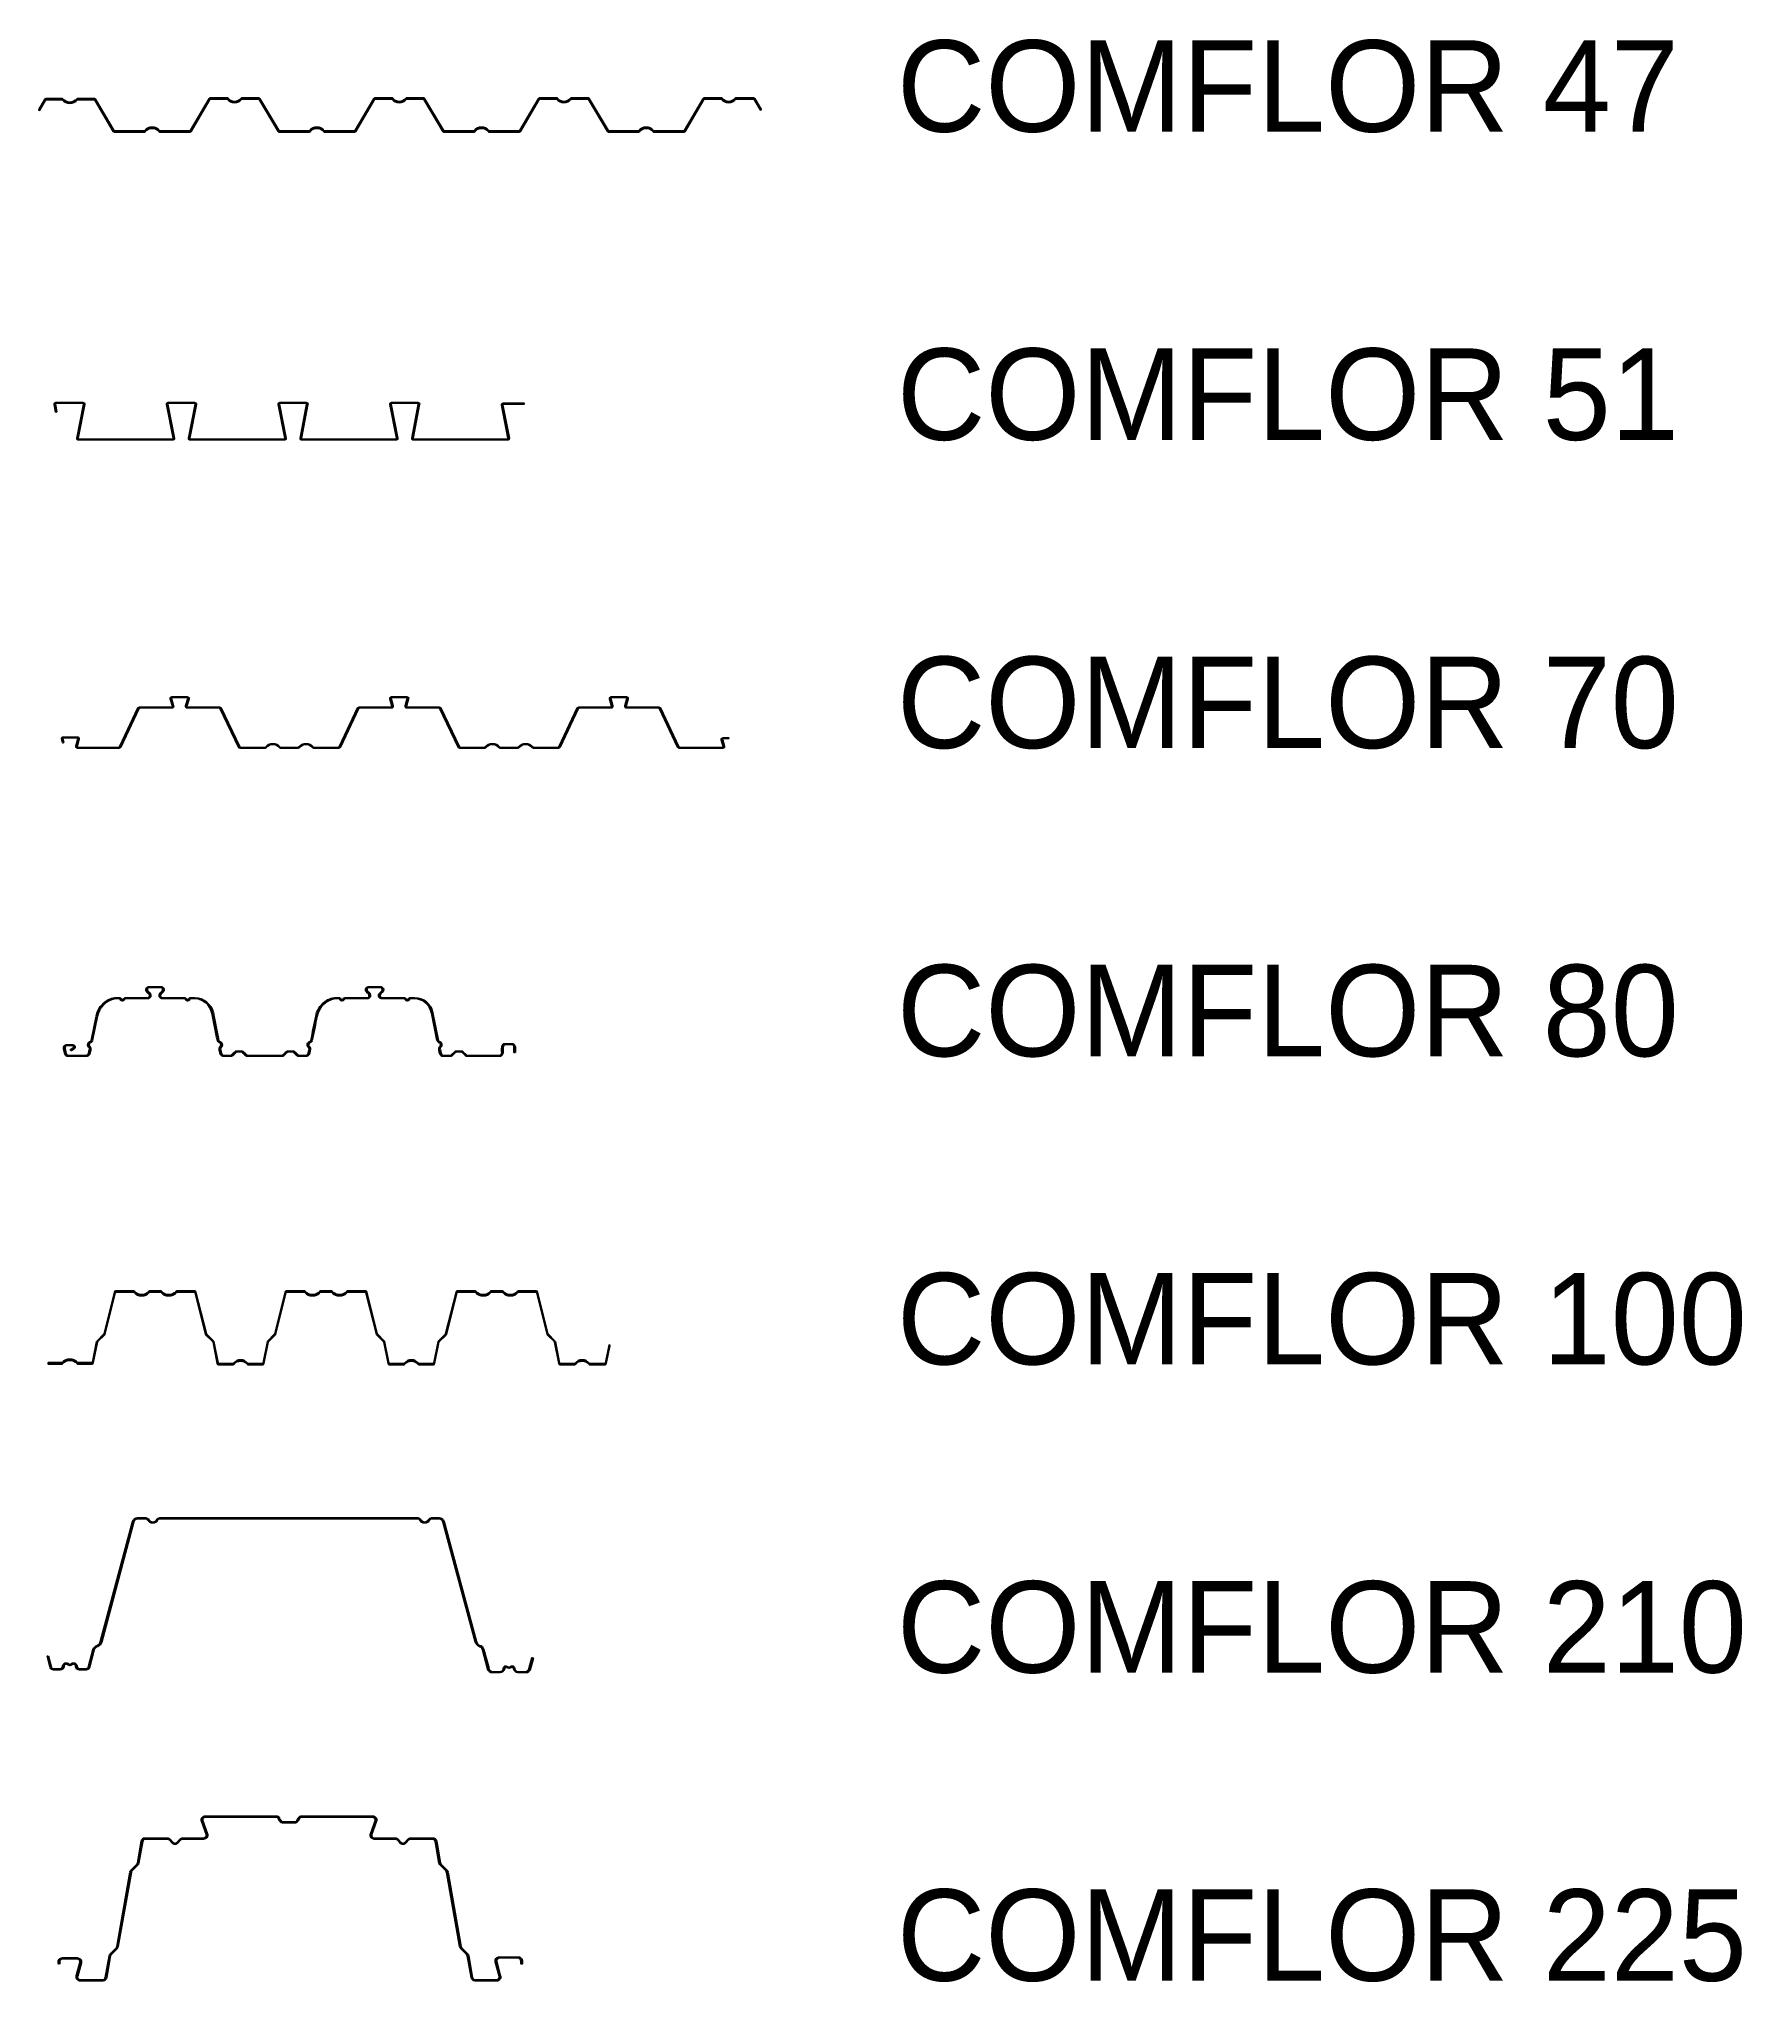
# Model space of a CAD drawing. Header units: millimetres. Extents: x -42 to 2285, y -1872 to 783.
import ezdxf

# ---------------------------------------------------------------- set-up
doc = ezdxf.new("R2010")
doc.units = ezdxf.units.MM

msp = doc.modelspace()

# ---------------------------------------------------------------- linework, layer by layer
at = {"transparency": 33554687}
for points in [[(910.5, 701.9, 0.226172), (908.9, 701.2, -0.476731), (891.1, 701.2, 0.226172), (889.5, 701.9), (867.1, 701.9, 0.265387), (865.4, 700.9), (839.7, 657.4, -0.265387), (838.9, 656.9), (798, 656.9, -0.226172), (797.2, 657.3, 0.476731), (777.8, 657.3, -0.226172), (777, 656.9), (736.1, 656.9, -0.265387), (735.3, 657.4), (709.6, 700.9, 0.265387), (707.9, 701.9), (685.5, 701.9, 0.226172), (683.9, 701.2, -0.476731), (666.1, 701.2, 0.226172), (664.5, 701.9), (642.1, 701.9, 0.265387), (640.4, 700.9), (614.7, 657.4, -0.265387), (613.9, 656.9), (573, 656.9, -0.226172), (572.2, 657.3, 0.476731), (552.8, 657.3, -0.226172), (552, 656.9), (511.1, 656.9, -0.265387), (510.3, 657.4), (484.6, 700.9, 0.265387), (482.9, 701.9), (460.5, 701.9, 0.226172), (458.9, 701.2, -0.476731), (441.1, 701.2, 0.226172), (439.5, 701.9), (417.1, 701.9, 0.265387), (415.4, 700.9), (389.7, 657.4, -0.265387), (388.9, 656.9), (348, 656.9, -0.226172), (347.2, 657.3, 0.476731), (327.8, 657.3, -0.226172), (327, 656.9), (286.1, 656.9, -0.265387), (285.3, 657.4), (259.6, 700.9, 0.265387), (257.9, 701.9), (235.5, 701.9, 0.226172), (233.9, 701.2, -0.476731), (216.1, 701.2, 0.226172), (214.5, 701.9), (192.1, 701.9, 0.265387), (190.4, 700.9), (164.7, 657.4, -0.265387), (163.9, 656.9), (123, 656.9, -0.226172), (122.2, 657.3, 0.476731), (102.8, 657.3, -0.226172), (102, 656.9), (61.1, 656.9, -0.265387), (60.3, 657.4), (35.2, 699.9, 0.265387), (33.5, 700.9), (11, 700.9, 0.226172), (9.4, 700.2, -0.451465), (-9.4, 700.2, 0.226172), (-11, 700.9), (-32.3, 700.9, 0.265387), (-34, 699.9), (-42.3, 685.9), (-41.4, 685.4), (-33.2, 699.4, -0.265387), (-32.3, 699.9), (-11, 699.9, -0.226172), (-10.2, 699.5, 0.453388), (10.2, 699.5, -0.226172), (11, 699.9), (33.5, 699.9, -0.265387), (34.3, 699.4), (59.4, 656.9, 0.265387), (61.1, 655.9), (102, 655.9, 0.226172), (103.6, 656.7, -0.476731), (121.4, 656.7, 0.226172), (123, 655.9), (163.9, 655.9, 0.265387), (165.6, 656.9), (191.3, 700.4, -0.265387), (192.1, 700.9), (214.5, 700.9, -0.226172), (215.3, 700.5, 0.476731), (234.7, 700.5, -0.226172), (235.5, 700.9), (257.9, 700.9, -0.265387), (258.7, 700.4), (284.4, 656.9, 0.265387), (286.1, 655.9), (327, 655.9, 0.226172), (328.6, 656.7, -0.476731), (346.4, 656.7, 0.226172), (348, 655.9), (388.9, 655.9, 0.265387), (390.6, 656.9), (416.3, 700.4, -0.265387), (417.1, 700.9), (439.5, 700.9, -0.226172), (440.3, 700.5, 0.476731), (459.7, 700.5, -0.226172), (460.5, 700.9), (482.9, 700.9, -0.265387), (483.7, 700.4), (509.4, 656.9, 0.265387), (511.1, 655.9), (552, 655.9, 0.226172), (553.6, 656.7, -0.476731), (571.4, 656.7, 0.226172), (573, 655.9), (613.9, 655.9, 0.265387), (615.6, 656.9), (641.3, 700.4, -0.265387), (642.1, 700.9), (664.5, 700.9, -0.226172), (665.3, 700.5, 0.476731), (684.7, 700.5, -0.226172), (685.5, 700.9), (707.9, 700.9, -0.265387), (708.7, 700.4), (734.4, 656.9, 0.265387), (736.1, 655.9), (777, 655.9, 0.226172), (778.6, 656.7, -0.476731), (796.4, 656.7, 0.226172), (798, 655.9), (838.9, 655.9, 0.265387), (840.6, 656.9), (866.3, 700.4, -0.265387), (867.1, 700.9), (889.5, 700.9, -0.226172), (890.3, 700.5, 0.476731), (909.7, 700.5, -0.226172), (910.5, 700.9), (934, 700.9, -0.265387), (934.9, 700.4), (943.5, 685.9), (944.3, 686.4), (935.8, 700.9, 0.265387), (934, 701.9)], [(394.4, -131.5), (369.2, -184.8, -0.290047), (367.4, -186), (333.2, -186, -0.226172), (331.6, -185.2, 0.476731), (313.7, -185.2, -0.226172), (312.2, -186), (287.8, -186, -0.226172), (286.3, -185.2, 0.476731), (268.4, -185.2, -0.226172), (266.8, -186), (232.6, -186, -0.290047), (230.8, -184.8), (205.6, -131.5, 0.290047), (204.7, -131), (160.5, -131, -0.498284), (158.6, -128.4), (161.5, -118.2, 0.498284), (160.5, -117), (139.5, -117, 0.498284), (138.5, -118.2), (141.4, -128.4, -0.498284), (139.5, -131), (95.3, -131, 0.290047), (94.4, -131.5), (69.2, -184.8, -0.290047), (67.4, -186), (10.5, -186, -0.498284), (8.6, -183.4), (11.5, -173.2, 0.498284), (10.5, -172), (-9, -172, 0.498284), (-10, -173.2), (-8.5, -178.3), (-9.5, -178.6), (-10.9, -173.5, -0.498284), (-9, -171), (10.5, -171, -0.498284), (12.4, -173.5), (9.5, -183.7, 0.498284), (10.5, -185), (67.4, -185, 0.290047), (68.3, -184.4), (93.5, -131.1, -0.290047), (95.3, -130), (139.5, -130, 0.498284), (140.5, -128.7), (137.6, -118.5, -0.498284), (139.5, -116), (160.5, -116, -0.498284), (162.4, -118.5), (159.5, -128.7, 0.498284), (160.5, -130), (204.7, -130, -0.290047), (206.5, -131.1), (231.7, -184.4, 0.290047), (232.6, -185), (266.8, -185, 0.226172), (267.6, -184.6, -0.476731), (287, -184.6, 0.226172), (287.8, -185), (312.2, -185, 0.226172), (313, -184.6, -0.476731), (332.4, -184.6, 0.226172), (333.2, -185), (367.4, -185, 0.290047), (368.3, -184.4), (393.5, -131.1, -0.290047), (395.3, -130), (439.5, -130, 0.498284), (440.5, -128.7), (437.6, -118.5, -0.498284), (439.5, -116), (460.5, -116, -0.498284), (462.4, -118.5), (459.5, -128.7, 0.498284), (460.5, -130), (504.7, -130, -0.290047), (506.5, -131.1), (531.7, -184.4, 0.290047), (532.6, -185), (566.8, -185, 0.226172), (567.6, -184.6, -0.476731), (587, -184.6, 0.226172), (587.8, -185), (612.2, -185, 0.226172), (613, -184.6, -0.476731), (632.4, -184.6, 0.226172), (633.2, -185), (667.4, -185, 0.290047), (668.3, -184.4), (693.5, -131.1, -0.290047), (695.3, -130), (739.5, -130, 0.498284), (740.5, -128.7), (737.6, -118.5, -0.498284), (739.5, -116), (760.5, -116, -0.498284), (762.4, -118.5), (759.5, -128.7, 0.498284), (760.5, -130), (804.7, -130, -0.290047), (806.5, -131.1), (831.7, -184.4, 0.290047), (832.6, -185), (892.1, -185, 0.498284), (893, -183.7), (890.4, -174.5, -0.498284), (892.3, -172), (900, -172), (900, -173), (892.3, -173, 0.498284), (891.4, -174.2), (894, -183.4, -0.498284), (892.1, -186), (832.6, -186, -0.290047), (830.8, -184.8), (805.6, -131.5, 0.290047), (804.7, -131), (760.5, -131, -0.498284), (758.6, -128.4), (761.5, -118.2, 0.498284), (760.5, -117), (739.5, -117, 0.498284), (738.5, -118.2), (741.4, -128.4, -0.498284), (739.5, -131), (695.3, -131, 0.290047), (694.4, -131.5), (669.2, -184.8, -0.290047), (667.4, -186), (633.2, -186, -0.226172), (631.6, -185.2, 0.476731), (613.7, -185.2, -0.226172), (612.2, -186), (587.8, -186, -0.226172), (586.3, -185.2, 0.476731), (568.4, -185.2, -0.226172), (566.8, -186), (532.6, -186, -0.290047), (530.8, -184.8), (505.6, -131.5, 0.290047), (504.7, -131), (460.5, -131, -0.498284), (458.6, -128.4), (461.5, -118.2, 0.498284), (460.5, -117), (439.5, -117, 0.498284), (438.5, -118.2), (441.4, -128.4, -0.498284), (439.5, -131), (395.3, -131, 0.290047)], [(608.3, -601.7), (607.2, -601.7, 0.006313), (607.2, -594.4, 0.406873), (603.7, -590.9, 0.006282), (595.1, -590.9, 0.406873), (591.6, -594.4, 0.006282), (591.6, -602.2, -0.417898), (586.9, -606.9, 0), (542.7, -606.9, -0.198912), (540.4, -606, 0), (535.9, -601.5, 0.198912), (534.5, -600.9, 0), (528.2, -600.9, 0.198912), (526.8, -601.5, 0), (522.3, -606, -0.198912), (520, -606.9, 0), (510.6, -606.9, -0.360352), (505.5, -602.7, 0.003346), (504.4, -597.2, -0.233797), (505.2, -594.2, 0.660008), (503.9, -587.9, -0.233797), (502, -585.4), (494.4, -547.9, 0.366093), (470.9, -528.1), (465.7, -528.1, 0.3126), (463.4, -529.7, -0.541327), (458.4, -529.7, 0.321237), (456.1, -528.1, 0.000154), (426.5, -528.1, -0.668402), (423.5, -520.9, 0.000154), (426.2, -518.2, 0.668013), (424.1, -513.1, 0.000037), (408.6, -513.1, 0.668179), (406.5, -518.2), (409.2, -520.9, -0.668179), (406.2, -528.1), (376.6, -528.1, 0.333911), (374.3, -529.7, -0.541327), (369.3, -529.7, 0.330089), (367.1, -528.1), (361.8, -528.1, 0.307485), (337.5, -552.1, -0.002648), (330.7, -585.4, -0.231006), (328.8, -587.9, 0.660008), (327.5, -594.2, -0.231006), (328.3, -597.2, -0.002648), (327.2, -602.7, -0.354551), (322.1, -606.9, -0.000948), (312.7, -606.9, -0.197927), (310.4, -606, -0.000948), (305.9, -601.5, 0.199898), (304.5, -600.9, -0.000948), (298.2, -600.9, 0.199898), (296.8, -601.5, -0.000948), (292.3, -606, -0.197927), (290, -606.9, -0.000948), (242.7, -606.9, -0.197927), (240.4, -606, -0.000948), (235.9, -601.5, 0.199898), (234.5, -600.9, -0.000948), (228.2, -600.9, 0.199898), (226.8, -601.5, -0.000948), (222.3, -606, -0.197927), (220, -606.9, -0.000948), (210.6, -606.9, -0.355508), (205.5, -602.7, -0.000948), (204.4, -597.2, -0.232798), (205.2, -594.2, 0.660008), (203.9, -587.9, -0.232798), (202, -585.4, -0.00099), (194.4, -547.9, 0.348312), (170.9, -528.1, 0.015736), (165.7, -528.1, 0.312729), (163.4, -529.7, -0.541327), (158.4, -529.7, 0.321366), (156.1, -528.1, 0.000037), (126.5, -528.1, -0.668232), (123.5, -520.9, 0.000037), (126.2, -518.2, 0.668125), (124.1, -513.1), (108.6, -513.1, 0.668179), (106.5, -518.2), (109.2, -520.9, -0.668179), (106.2, -528.1), (76.6, -528.1, 0.333911), (74.3, -529.7, -0.541327), (69.3, -529.7, 0.330089), (67.1, -528.1), (61.8, -528.1, 0.304589), (37.5, -552.1), (30.7, -585.4, -0.233775), (28.8, -587.9, 0.660008), (27.5, -594.2, -0.233775), (28.3, -597.2, -0.000021), (27.2, -602.7, -0.356564), (22.1, -606.9, 0), (-2.2, -606.9, -0.34638), (-6.4, -603.6), (-8.1, -596.5, -0.485464), (-3.9, -591.1), (3.9, -591.1, -0.73324), (5.6, -596.5), (1.8, -599.2), (1.1, -598.2), (4.9, -595.5, 0.73324), (3.9, -592.3), (-3.9, -592.3, 0.485464), (-7, -596.2), (-5.3, -603.3, 0.34638), (-2.2, -605.7), (22.1, -605.7, 0.356564), (26, -602.5, 0.000021), (27.2, -596.9, 0.233775), (26.6, -595, -0.622196), (28.3, -586.8, 0.233775), (29.6, -585.2), (36.3, -551.9, -0.305567), (61.7, -526.9), (67.1, -526.9, -0.330089), (70.5, -529.4, 0.373341), (73.2, -529.4, -0.33319), (76.6, -526.9), (106.2, -526.9, 0.668179), (108.3, -521.8), (105.6, -519.1, -0.668179), (108.6, -511.9), (124.1, -511.9, -0.668125), (127.1, -519.1, -0.000037), (124.4, -521.8, 0.668232), (126.5, -526.9, -0.000037), (156.1, -526.9, -0.321366), (159.6, -529.4, 0.396337), (162.3, -529.4, -0.312729), (165.6, -526.9, -0.015736), (171, -526.9, -0.348312), (195.6, -547.7, 0.00099), (203.2, -585.2, 0.232798), (204.5, -586.8, -0.621974), (206.1, -595, 0.232798), (205.6, -596.9, 0.000948), (206.7, -602.5, 0.355508), (210.6, -605.7, 0.000948), (220, -605.7, 0.197927), (221.5, -605.1, 0.000948), (225.9, -600.6, -0.199898), (228.2, -599.7, 0.000948), (234.5, -599.7, -0.199898), (236.8, -600.6, 0.000948), (241.3, -605.1, 0.197927), (242.7, -605.7, 0.000948), (290, -605.7, 0.197927), (291.5, -605.1, 0.000948), (295.9, -600.6, -0.199898), (298.2, -599.7, 0.000948), (304.5, -599.7, -0.199898), (306.8, -600.6, 0.000948), (311.3, -605.1, 0.197927), (312.7, -605.7, 0.000948), (322.1, -605.7, 0.354551), (326, -602.5, 0.002648), (327.2, -596.9, 0.231006), (326.6, -595, -0.621569), (328.3, -586.8, 0.231006), (329.6, -585.2, 0.002648), (336.3, -551.9, -0.308443), (361.7, -526.9), (367.1, -526.9, -0.330089), (370.5, -529.4, 0.373341), (373.2, -529.4, -0.33319), (376.6, -526.9), (406.2, -526.9, 0.668179), (408.3, -521.8), (405.6, -519.1, -0.668179), (408.6, -511.9, -0.000037), (424.1, -511.9, -0.668013), (427.1, -519.1, -0.000154), (424.4, -521.8, 0.668402), (426.5, -526.9, -0.000154), (456.1, -526.9, -0.321237), (459.6, -529.4, 0.396504), (462.3, -529.4, -0.314188), (465.6, -526.9), (470.9, -526.9, -0.365861), (495.6, -547.7), (503.2, -585.2, 0.233797), (504.4, -586.8, -0.622201), (506.1, -595, 0.233797), (505.6, -596.9, -0.003346), (506.7, -602.5, 0.360352), (510.6, -605.7), (520, -605.7, 0.198912), (521.4, -605.1), (525.9, -600.6, -0.198912), (528.2, -599.7), (534.5, -599.7, -0.198912), (536.8, -600.6), (541.3, -605.1, 0.198912), (542.7, -605.7), (586.9, -605.7, 0.417898), (590.4, -602.2, -0.006282), (590.4, -594.4, -0.406873), (595, -589.7, -0.006282), (603.7, -589.7, -0.406873), (608.4, -594.4, -0.006727)], [(124.2, -927.8), (109.1, -927.8, 0.226172), (107.6, -928.6, -0.451465), (88.7, -928.6, 0.226172), (87.2, -927.8), (62.9, -927.8, 0.34413), (61, -929.4), (46.8, -986.1, -0.135914), (46.5, -986.5), (37.2, -995.9, 0.148501), (36.6, -997), (31, -1025, -0.357988), (30.1, -1025.8), (11, -1025.8, -0.226172), (10.2, -1025.5, 0.453388), (-10.2, -1025.5, -0.226172), (-11, -1025.8), (-29.7, -1025.8), (-29.7, -1026.8), (-11, -1026.8, 0.226172), (-9.4, -1026.1, -0.451465), (9.4, -1026.1, 0.226172), (11, -1026.8), (30.1, -1026.8, 0.357988), (32, -1025.2), (37.6, -997.1, -0.148501), (37.9, -996.6), (47.3, -987.2, 0.135914), (47.8, -986.3), (62, -929.6, -0.34413), (62.9, -928.8), (87.2, -928.8, -0.226172), (87.9, -929.2, 0.453388), (108.4, -929.2, -0.226172), (109.1, -928.8), (124.2, -928.8, -0.226172), (124.9, -929.2, 0.453388), (145.4, -929.2, -0.226172), (146.1, -928.8), (170.4, -928.8, -0.34413), (171.3, -929.6), (185.5, -986.3, 0.135914), (186, -987.2), (195.4, -996.6, -0.148501), (195.7, -997.1), (201.5, -1026.2, 0.357988), (203.4, -1027.8), (222.8, -1027.8, 0.226172), (224.4, -1027.1, -0.476731), (242.2, -1027.1, 0.226172), (243.8, -1027.8), (263.2, -1027.8, 0.357988), (265.1, -1026.2), (270.9, -997.1, -0.148501), (271.2, -996.6), (280.6, -987.2, 0.135914), (281.1, -986.3), (295.3, -929.6, -0.34413), (296.2, -928.8), (320.5, -928.8, -0.226172), (321.2, -929.2, 0.453388), (341.7, -929.2, -0.226172), (342.4, -928.8), (357.5, -928.8, -0.226172), (358.2, -929.2, 0.453388), (378.7, -929.2, -0.226172), (379.4, -928.8), (403.7, -928.8, -0.34413), (404.6, -929.6), (418.8, -986.3, 0.135914), (419.3, -987.2), (428.7, -996.6, -0.148501), (429, -997.1), (434.8, -1026.2, 0.357988), (436.7, -1027.8), (456.1, -1027.8, 0.226172), (457.7, -1027.1, -0.476731), (475.5, -1027.1, 0.226172), (477.1, -1027.8), (496.5, -1027.8, 0.357988), (498.4, -1026.2), (504.2, -997.1, -0.148501), (504.5, -996.6), (513.9, -987.2, 0.135914), (514.4, -986.3), (528.6, -929.6, -0.34413), (529.5, -928.8), (553.8, -928.8, -0.226172), (554.5, -929.2, 0.453388), (575, -929.2, -0.226172), (575.7, -928.8), (590.8, -928.8, -0.226172), (591.5, -929.2, 0.453388), (612, -929.2, -0.226172), (612.7, -928.8), (637, -928.8, -0.34413), (637.9, -929.6), (652.1, -986.3, 0.135914), (652.6, -987.2), (662, -996.6, -0.148501), (662.3, -997.1), (668.1, -1026.2, 0.357988), (670, -1027.8), (689.5, -1027.8, 0.226172), (691.1, -1027.1, -0.476731), (708.9, -1027.1, 0.226172), (710.5, -1027.8), (730.9, -1027.8, 0.357988), (732.8, -1026.2), (737.7, -1001.8), (736.7, -1001.6), (731.9, -1026, -0.357988), (730.9, -1026.8), (710.5, -1026.8, -0.226172), (709.7, -1026.5, 0.476731), (690.3, -1026.5, -0.226172), (689.5, -1026.8), (670, -1026.8, -0.357988), (669.1, -1026), (663.3, -997, 0.148501), (662.7, -995.9), (653.4, -986.5, -0.135914), (653.1, -986.1), (638.9, -929.4, 0.34413), (637, -927.8), (612.7, -927.8, 0.226172), (611.2, -928.6, -0.451465), (592.3, -928.6, 0.226172), (590.8, -927.8), (575.7, -927.8, 0.226172), (574.2, -928.6, -0.451465), (555.3, -928.6, 0.226172), (553.8, -927.8), (529.5, -927.8, 0.34413), (527.6, -929.4), (513.4, -986.1, -0.135914), (513.1, -986.5), (503.8, -995.9, 0.148501), (503.2, -997), (497.4, -1026, -0.357988), (496.5, -1026.8), (477.1, -1026.8, -0.226172), (476.3, -1026.5, 0.476731), (456.9, -1026.5, -0.226172), (456.1, -1026.8), (436.7, -1026.8, -0.357988), (435.8, -1026), (430, -997, 0.148501), (429.4, -995.9), (420.1, -986.5, -0.135914), (419.8, -986.1), (405.6, -929.4, 0.34413), (403.7, -927.8), (379.4, -927.8, 0.226172), (377.9, -928.6, -0.451465), (359, -928.6, 0.226172), (357.5, -927.8), (342.4, -927.8, 0.226172), (340.9, -928.6, -0.451465), (322, -928.6, 0.226172), (320.5, -927.8), (296.2, -927.8, 0.34413), (294.3, -929.4), (280.1, -986.1, -0.135914), (279.8, -986.5), (270.5, -995.9, 0.148501), (269.9, -997), (264.1, -1026, -0.357988), (263.2, -1026.8), (243.8, -1026.8, -0.226172), (243, -1026.5, 0.476731), (223.6, -1026.5, -0.226172), (222.8, -1026.8), (203.4, -1026.8, -0.357988), (202.5, -1026), (196.7, -997, 0.148501), (196.1, -995.9), (186.8, -986.5, -0.135914), (186.5, -986.1), (172.3, -929.4, 0.34413), (170.4, -927.8), (146.1, -927.8, 0.226172), (144.6, -928.6, -0.451465), (125.7, -928.6, 0.226172)], [(-29.5, -1426.1), (-25.3, -1441.6, 0.29304), (-22.3, -1443.6), (-13, -1443.6, 0.414214), (-9.6, -1440.2, -0.703184), (-1.4, -1437.3, 0.222914), (1.4, -1437.3, -0.703184), (9.6, -1440.2, 0.414214), (13, -1443.6), (22.2, -1443.6, 0.29304), (25.3, -1441.6), (31.8, -1417.4, -0.25005), (37.6, -1411.7, 0.238408), (41.9, -1406.6), (85.9, -1242.4, -0.339452), (92.3, -1237.5), (103.8, -1237.5, -0.257064), (107.7, -1239.7, 0.597067), (118.9, -1239.7, -0.256819), (122.8, -1237.5), (475.3, -1237.5, -0.278779), (479.4, -1240, 0.558998), (490.2, -1240, -0.278747), (494.3, -1237.5), (504.7, -1237.5, -0.34014), (511.1, -1242.4), (555.2, -1406.4, 0.226253), (559.5, -1411.5, -0.249436), (565.3, -1417.2), (572.3, -1443.3, 0.351388), (577.6, -1447.5), (587.5, -1447.5, 0.401321), (592.4, -1442.9, -0.671383), (597.7, -1440.7, 0.279822), (602.3, -1440.7, -0.698394), (607.6, -1443.1, 0.358982), (612, -1447.5), (622.4, -1447.5, 0.347609), (627.6, -1443.4), (631.6, -1428.6), (632.8, -1429), (628.9, -1443.7, -0.346851), (622.4, -1448.8), (612, -1448.8, -0.36748), (606.4, -1443.1, 0.741948), (603.1, -1441.7, -0.298038), (596.9, -1441.7, 0.700697), (593.6, -1442.9, -0.402715), (587.5, -1448.8), (577.6, -1448.8, -0.35018), (571.1, -1443.6), (564.1, -1417.5, 0.251227), (559.1, -1412.7, -0.228835), (554, -1406.7), (509.9, -1242.8, 0.340192), (504.7, -1238.8), (494.3, -1238.8, 0.281827), (491.3, -1240.6, -0.56312), (478.3, -1240.6, 0.281787), (475.3, -1238.8), (122.8, -1238.8, 0.253728), (120, -1240.3, -0.59273), (106.6, -1240.3, 0.254037), (103.8, -1238.8), (92.3, -1238.8, 0.339452), (87.1, -1242.8), (43.1, -1407, -0.240263), (38, -1412.9, 0.251419), (33, -1417.7), (26.5, -1442, -0.299742), (22.2, -1444.8), (13, -1444.8, -0.414214), (8.4, -1440.2, 0.729734), (2.3, -1438.3, -0.260052), (-2.3, -1438.3, 0.729734), (-8.4, -1440.2, -0.414214), (-13, -1444.8), (-22.3, -1444.8, -0.299742), (-26.5, -1442), (-30.7, -1426.4)], [(612.5, -1837.2, -0.414214), (617.8, -1842.5), (617.8, -1846.7), (616.5, -1846.7), (616.5, -1842.5, 0.414214), (612.5, -1838.5), (586.7, -1838.5, 0.493145), (582.8, -1843.5), (588.1, -1863.1, -0.493145), (583, -1869.7), (553.8, -1869.7, -0.36397), (548.6, -1865.4), (543.4, -1835.8, 0.152457), (542.3, -1833.7), (534.4, -1825.8, -0.152457), (533, -1823), (515.1, -1721.7, 0.152457), (514, -1719.6), (506.2, -1711.6, -0.152457), (504.7, -1708.8), (499.5, -1679.3, 0.36397), (495.6, -1676), (465.6, -1676, 0.21542), (462.6, -1677.3), (459, -1681.4, -0.451806), (451.1, -1681.4), (447.5, -1677.3, 0.21542), (444.5, -1676), (415.9, -1676, -0.520567), (411, -1668.9), (417.4, -1651.3, 0.520567), (413.6, -1646), (317, -1646, 0.267949), (313.5, -1648), (311.6, -1651.4, -0.267949), (307, -1654), (291.7, -1654, -0.267949), (287.1, -1651.4), (285.2, -1648, 0.267949), (281.7, -1646), (185.1, -1646, 0.520567), (181.3, -1651.3), (187.7, -1668.9, -0.520567), (182.8, -1676), (154.2, -1676, 0.21542), (151.2, -1677.3), (147.6, -1681.4, -0.451806), (139.7, -1681.4), (136.1, -1677.3, 0.21542), (133.1, -1676), (103.1, -1676, 0.36397), (99.2, -1679.3), (94, -1708.8, -0.152457), (92.5, -1711.6), (84.7, -1719.6, 0.152457), (83.6, -1721.7), (65.7, -1823, -0.152457), (64.3, -1825.8), (56.4, -1833.7, 0.152457), (55.3, -1835.8), (50.1, -1865.4, -0.36397), (44.9, -1869.7), (14.2, -1869.7, -0.493145), (9.1, -1863.1), (14.1, -1844.8, 0.493145), (10.2, -1839.7), (-10.2, -1839.7, 0.493145), (-14.1, -1844.8), (-13.7, -1846), (-14.9, -1846.3), (-15.3, -1845.1, -0.493145), (-10.2, -1838.5), (10.2, -1838.5, -0.493145), (15.3, -1845.1), (10.3, -1863.4, 0.493145), (14.2, -1868.5), (44.9, -1868.5, 0.36397), (48.9, -1865.2), (54.1, -1835.6, -0.152457), (55.5, -1832.9), (63.4, -1824.9, 0.152457), (64.5, -1822.8), (82.3, -1721.5, -0.152457), (83.8, -1718.7), (91.6, -1710.7, 0.152457), (92.7, -1708.6), (97.9, -1679.1, -0.36397), (103.1, -1674.7), (133.1, -1674.7, -0.21542), (137.1, -1676.5), (140.7, -1680.6, 0.451806), (146.7, -1680.6), (150.3, -1676.5, -0.21542), (154.2, -1674.7), (182.8, -1674.7, 0.520567), (186.6, -1669.4), (180.2, -1651.8, -0.520567), (185.1, -1644.7), (281.7, -1644.7, -0.267949), (286.2, -1647.4), (288.2, -1650.7, 0.267949), (291.7, -1652.7), (307, -1652.7, 0.267949), (310.5, -1650.7), (312.5, -1647.4, -0.267949), (317, -1644.7), (413.6, -1644.7, -0.520567), (418.5, -1651.8), (412.1, -1669.4, 0.520567), (415.9, -1674.7), (444.5, -1674.7, -0.21542), (448.4, -1676.5), (452, -1680.6, 0.451806), (458, -1680.6), (461.7, -1676.5, -0.21542), (465.6, -1674.7), (495.6, -1674.7, -0.36397), (500.8, -1679.1), (506, -1708.6, 0.152457), (507.1, -1710.7), (514.9, -1718.7, -0.152457), (516.4, -1721.5), (534.2, -1822.8, 0.152457), (535.3, -1824.9), (543.2, -1832.9, -0.152457), (544.6, -1835.6), (549.8, -1865.2, 0.36397), (553.8, -1868.5), (583, -1868.5, 0.493145), (586.9, -1863.4), (581.6, -1843.8, -0.493145), (586.7, -1837.2)]]:
    msp.add_lwpolyline(points, format="xyb", close=True, dxfattribs=at)
msp.add_lwpolyline([(592.2, 284, 0.471031), (591.2, 282.8), (600, 237.3, -0.467392), (598, 235), (469.5, 235, -0.467392), (467.5, 237.3), (476.5, 283.8, 0.471031), (475.5, 285), (439.5, 285, 0.471031), (438.5, 283.8), (447.5, 237.3, -0.467392), (445.5, 235), (317, 235, -0.467392), (315, 237.3), (324, 283.8, 0.471031), (323, 285), (287, 285, 0.471031), (286, 283.8), (295, 237.3, -0.467392), (293, 235), (164.5, 235, -0.467392), (162.5, 237.3), (171.5, 283.8, 0.471031), (170.5, 285), (134.5, 285, 0.471031), (133.5, 283.8), (142.5, 237.3, -0.467392), (140.5, 235), (12, 235, -0.467392), (10, 237.3), (19, 283.8, 0.471031), (18, 285), (-19, 285, 0.471031), (-20, 283.8), (-18, 273.3), (-19, 273.1), (-20.9, 283.4, -0.508171), (-19, 286), (18, 286, -0.508171), (19.9, 283.4), (11, 237.2, 0.471031), (12, 236), (140.5, 236, 0.471031), (141.5, 237.2), (132.6, 283.4, -0.508171), (134.5, 286), (170.5, 286, -0.508171), (172.4, 283.4), (163.5, 237.2, 0.471031), (164.5, 236), (293, 236, 0.471031), (294, 237.2), (285.1, 283.4, -0.508171), (287, 286), (323, 286, -0.508171), (324.9, 283.4), (316, 237.2, 0.471031), (317, 236), (445.5, 236, 0.471031), (446.5, 237.2), (437.6, 283.4, -0.508171), (439.5, 286), (475.5, 286, -0.508171), (477.4, 283.4), (468.5, 237.2, 0.471031), (469.5, 236), (598, 236, 0.471031), (599, 237.2), (590.3, 282.4, -0.508171), (592.2, 285), (620, 285), (620, 284), (592.2, 284)], format="xyb", dxfattribs=at)

# ---------------------------------------------------------------- texts
for s, p in [('COMFLOR 47', (1129.9, 655.9)), ('COMFLOR 51', (1129.9, 235)), ('COMFLOR 70', (1129.9, -186)), ('COMFLOR 80', (1129.9, -606.9)), ('COMFLOR 100', (1129.9, -1027.8)), ('COMFLOR 210', (1129.9, -1448.8)), ('COMFLOR 225', (1129.9, -1869.7))]:
    msp.add_text(s, height=125, dxfattribs=at).set_placement(p)

doc.saveas('drawing.dxf')
